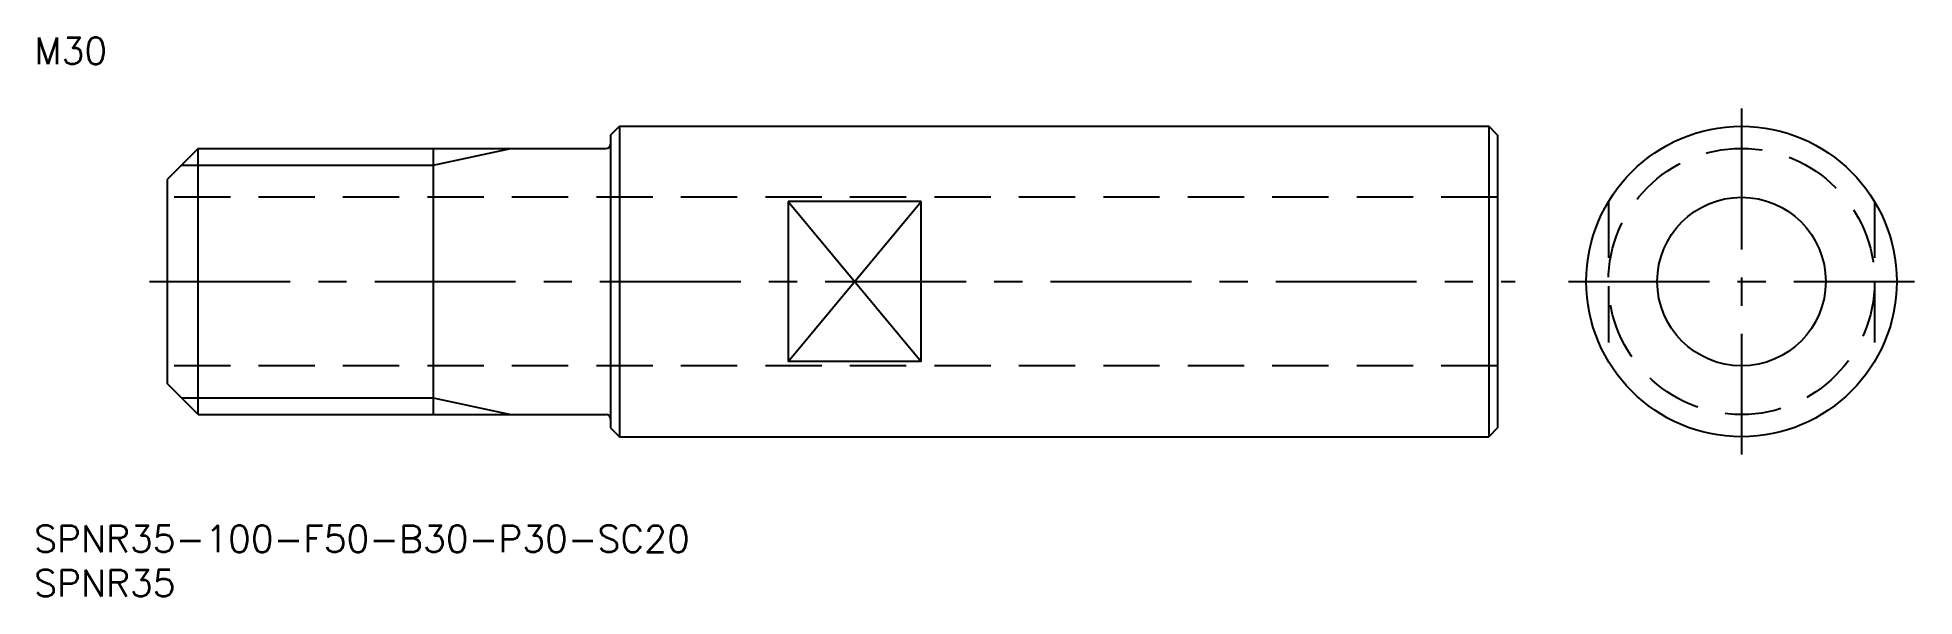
# Model space of a CAD drawing. Extents: x 0 to 212, y -8 to 55.
import ezdxf

# ---------------------------------------------------------------- set-up
doc = ezdxf.new("R2010")
doc.units = 0
doc.header["$LTSCALE"] = 0.5
doc.linetypes.add('CENTER', pattern=[50.8, 31.75, -6.35, 6.35, -6.35])
doc.linetypes.add('DASHED', pattern=[19.05, 12.7, -6.35])
for name, color, linetype in [('MSM_CENTER', 1, 'CENTER'), ('MSM_CONTINUOUS', 7, 'CONTINUOUS'), ('MSM_DASHED', 4, 'DASHED'), ('MSM_NARROW', 5, 'CONTINUOUS'), ('MSM_PART_NUMBER', 7, 'CONTINUOUS')]:
    doc.layers.add(name, color=color, linetype=linetype)
doc.styles.get("Standard").update_dxf_attribs({"font": 'txt.shx', "height": 1, "bigfont": 'bigfont.shx'})

# ---------------------------------------------------------------- blocks, each defined once
blk = doc.blocks.new('*U4')
at = {"layer": 'MSM_PART_NUMBER'}
blk.add_text('SPNR35-100-F50-B30-P30-SC20', height=3, dxfattribs=at).set_placement((0, -3))
blk = doc.blocks.new('*U5')
at = {"layer": 'MSM_PART_NUMBER'}
blk.add_text('SPNR35', height=3, dxfattribs=at).set_placement((0, -8))
blk = doc.blocks.new('*U6')
at = {"layer": 'MSM_PART_NUMBER'}
blk.add_text('M30', height=3, dxfattribs=at).set_placement((0, 52))

msp = doc.modelspace()

# ---------------------------------------------------------------- linework, layer by layer
at = {"layer": 'MSM_CENTER'}
for p, q in [((192.5, 47), (192.5, 8)), ((13, 27.5), (167, 27.5)), ((173, 27.5), (212, 27.5))]:
    msp.add_line(p, q, dxfattribs=at)
at = {"layer": 'MSM_CONTINUOUS'}
for p, q in [((65, 44), (66, 45)), ((66, 45), (164, 45)), ((66, 45), (66, 10)), ((164, 45), (164, 10)), ((165, 44), (164, 45)), ((18.5, 42.5), (15, 39)), ((18.5, 42.5), (64.5, 42.5)), ((18.5, 12.5), (18.5, 42.5)), ((45, 42.5), (45, 12.5)), ((65, 44), (65, 11)), ((165, 44), (165, 11)), ((15, 39), (15, 16)), ((100, 36.51), (85, 36.51)), ((85, 36.51), (85, 18.49)), ((100, 18.49), (100, 36.51)), ((100, 18.49), (85, 18.49)), ((18.5, 12.5), (15, 16)), ((18.5, 12.5), (64.5, 12.5)), ((65, 11), (66, 10)), ((165, 11), (164, 10)), ((66, 10), (164, 10))]:
    msp.add_line(p, q, dxfattribs=at)
for radius in [17.5, 9.5]:
    msp.add_circle((192.5, 27.5), radius, dxfattribs=at)
for centre, start, end in [((64.5, 43), 270, 0), ((64.5, 12), 0, 90)]:
    msp.add_arc(centre, 0.5, start, end, dxfattribs=at)
at = {"layer": 'MSM_DASHED'}
for p, q in [((165, 37), (15, 37)), ((177.5, 36.51), (177.5, 18.49)), ((207.5, 36.51), (207.5, 18.49)), ((165, 18), (15, 18))]:
    msp.add_line(p, q, dxfattribs=at)
msp.add_circle((192.5, 27.5), 15, dxfattribs=at)
at = {"layer": 'MSM_NARROW'}
for p, q in [((45, 40.61), (53.75, 42.5)), ((16.61, 40.61), (45, 40.61)), ((85, 36.51), (100, 18.49)), ((85, 18.49), (100, 36.51)), ((16.61, 14.39), (45, 14.39)), ((45, 14.39), (53.75, 12.5))]:
    msp.add_line(p, q, dxfattribs=at)

# ---------------------------------------------------------------- block references
at = {"layer": 'MSM_CONTINUOUS'}
for name in ['*U6', '*U4', '*U5']:
    msp.add_blockref(name, (0, 0), dxfattribs=at)

doc.saveas('drawing.dxf')
